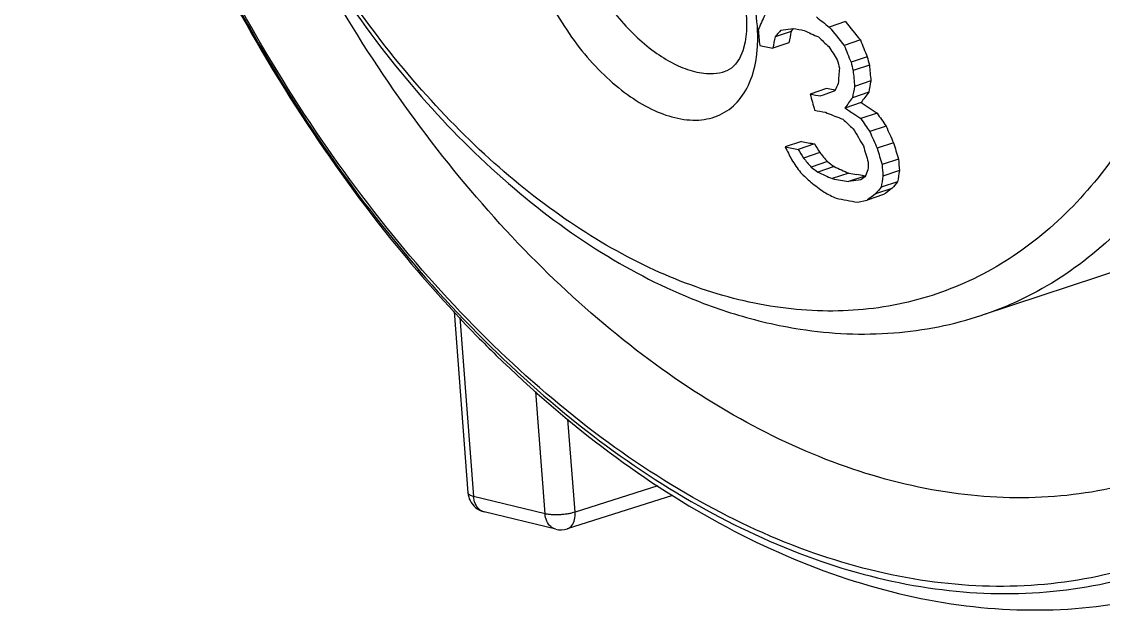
# Model space of a CAD drawing. Header units: millimetres. Extents: x 0 to 420, y 0 to 297.
# Drawn here: x 336.49 to 356.75, y 93.44 to 104.49 of the extents above; entities that cross this region are included whole.
import ezdxf

# ---------------------------------------------------------------- set-up
doc = ezdxf.new("R2010")
doc.units = ezdxf.units.MM
doc.header["$LTSCALE"] = 23.1
doc.layers.get('0').update_dxf_attribs({"linetype": 'CONTINUOUS'})
doc.layers.add('AUSFORMSCHRAEGEN', color=7, linetype='CONTINUOUS')
doc.layers.add('RUNDUNGEN', color=7, linetype='CONTINUOUS')

msp = doc.modelspace()

# ---------------------------------------------------------------- linework, layer by layer
at = {"color": 7, "linetype": 'CONTINUOUS'}
for p, q in [((350.71128, 104.32963), (350.9423, 104.36008)), ((350.90141, 104.30487), (350.94897, 104.35885)), ((351.91662, 104.48841), (351.61481, 104.38723)), ((350.90141, 104.30487), (350.60016, 104.20387)), ((352.19766, 104.14489), (351.89511, 104.04346)), ((350.86046, 104.0932), (350.55892, 103.99211)), ((352.32669, 103.82863), (352.02357, 103.727)), ((352.36619, 103.67514), (352.06279, 103.57343)), ((352.39509, 103.37746), (352.09121, 103.27558)), ((351.56085, 103.23365), (351.25746, 103.13194)), ((351.50243, 103.11148), (351.45879, 103.09514)), ((351.72184, 103.19361), (351.50243, 103.11148)), ((351.59433, 103.22751), (351.56085, 103.23365)), ((351.62785, 103.22137), (351.59433, 103.22751)), ((351.72629, 103.20346), (351.62785, 103.22137)), ((352.35377, 103.16567), (352.0496, 103.06369)), ((352.21143, 102.97215), (351.90707, 102.87011)), ((351.95622, 102.83759), (351.90707, 102.87011)), ((352.51108, 102.77552), (352.2061, 102.67327)), ((351.82941, 102.67497), (351.86873, 102.65932)), ((352.67954, 102.52976), (352.37397, 102.42732)), ((351.09558, 102.24441), (350.7906, 102.14217)), ((351.34154, 102.1965), (351.03635, 102.09419)), ((352.82009, 102.21736), (352.51381, 102.11468)), ((351.43708, 102.03574), (351.13151, 101.93329)), ((352.91104, 101.91441), (352.6041, 101.8115)), ((351.58287, 101.86574), (351.27687, 101.76315)), ((351.70586, 101.77147), (351.39959, 101.66879)), ((352.92886, 101.69637), (352.62148, 101.59331)), ((351.97958, 101.6495), (351.67288, 101.54668)), ((352.28225, 101.59453), (351.97522, 101.4916)), ((352.2058, 101.52189), (351.97522, 101.4916)), ((352.23161, 101.60363), (352.13056, 101.62189)), ((352.28457, 101.57952), (352.2058, 101.52189)), ((352.28225, 101.59453), (352.23161, 101.60363)), ((352.8963, 101.48751), (352.58852, 101.38433)), ((352.78963, 101.36325), (352.48169, 101.26001)), ((352.14573, 101.10588), (352.32501, 101.14505)), ((352.63306, 101.24833), (352.32501, 101.14505))]:
    msp.add_line(p, q, dxfattribs=at)
for centre, radius, start, end in [((381.98507, 90.14728), 34.73104, 155.394192, 155.883449), ((387.94864, 150.62421), 58.80481, 231.5400584, 231.8391175), ((390.54074, 107.90719), 40.41316, 185.066567, 185.491057), ((384.02986, 74.77664), 44.53658, 138.42754, 138.643437), ((362.8888, 169.01635), 65.75068, 259.531563, 259.7097889), ((375.47949, 157.96503), 58.90403, 245.5973348, 245.8874909), ((396.69261, 140.85551), 57.98227, 218.9731222, 219.411432), ((396.53318, 140.70306), 57.46424, 219.065759, 219.5082966), ((384.50286, 97.49101), 34.5609, 168.800088, 169.157756), ((384.39933, 97.71452), 34.14005, 168.869821, 169.231641), ((392.04908, 146.83481), 58.8962, 226.3762567, 226.6320683), ((398.22223, 122.73903), 49.63872, 201.998933, 202.393197), ((362.32478, 165.00322), 62.13527, 258.8536241, 259.0846285), ((398.63227, 134.14124), 55.84586, 212.640736, 212.94408), ((398.43794, 122.75227), 50.16228, 201.898636, 202.288741), ((395.56293, 114.8668), 45.18026, 194.216507, 194.417519), ((395.78285, 114.82183), 45.14388, 194.2271, 194.428271), ((395.58288, 114.87624), 44.64467, 194.327046, 194.530441), ((387.76169, 100.68437), 36.0756, 175.336335, 175.796403), ((391.88616, 107.22268), 39.99022, 185.235731, 185.66441), ((391.71924, 107.34539), 39.52383, 185.328254, 185.761825), ((383.17264, 89.0089), 34.50158, 155.477602, 155.724009), ((385.69362, 96.77243), 33.94729, 168.780567, 169.144759), ((363.10026, 167.35616), 65.30698, 259.5521502, 259.7317075), ((394.16303, 114.78794), 44.46066, 195.198528, 195.606561), ((385.7982, 96.54676), 34.37206, 168.710626, 169.070574), ((383.94004, 79.78201), 39.29997, 143.487053, 143.837287), ((384.00747, 79.38328), 39.7752, 143.461984, 143.808266), ((384.92416, 152.49665), 59.35317, 236.5537831, 236.8997663), ((363.18074, 167.06831), 65.32344, 259.558039, 259.7375845), ((373.98228, 158.30788), 59.88131, 247.9923374, 248.2876868), ((384.90783, 152.67837), 59.74875, 236.5298138, 236.6436889), ((385.01102, 152.83514), 59.93643, 236.6437021, 236.8160721), ((397.97103, 133.75679), 55.01315, 214.2747, 214.585015), ((392.03737, 146.53549), 59.48645, 227.5258916, 227.7819449), ((398.17324, 133.86567), 55.55127, 214.16004, 214.467172), ((396.98065, 122.27345), 48.50157, 204.021112, 204.425789), ((398.0893, 129.53832), 53.38873, 210.451745, 210.85304), ((397.19917, 122.29043), 49.029, 203.899272, 204.29951), ((362.63704, 162.16535), 61.18105, 258.8353346, 259.0698224), ((396.22653, 124.61738), 50.69082, 206.319633, 206.618448), ((397.07662, 129.21775), 53.4359, 210.503482, 210.703916), ((362.8247, 161.80409), 60.7036, 258.8592625, 259.0957761), ((396.86197, 129.14125), 52.89735, 210.622408, 210.824973), ((393.96121, 114.40277), 43.46559, 196.361624, 196.778621), ((394.19753, 114.36315), 43.44603, 196.375064, 196.792245), ((393.99672, 114.41388), 42.94496, 196.499295, 196.921313), ((396.74807, 133.11467), 55.45524, 214.248342, 214.556141), ((395.26719, 139.49207), 57.9536, 220.3972725, 220.618509), ((395.10264, 139.33572), 57.42795, 220.5046061, 220.7280386), ((388.53561, 104.71648), 35.73459, 184.497374, 184.848136), ((387.29473, 148.47743), 58.98737, 232.3668868, 232.5172565), ((387.24409, 148.26162), 58.51752, 232.453069, 232.6048008), ((375.44335, 154.6751), 57.98502, 245.8345655, 246.1306639), ((381.24233, 89.48797), 31.38084, 157.072485, 157.336622), ((385.85591, 100.50348), 33.5371, 177.689779, 177.933367), ((388.68785, 104.5755), 36.18946, 184.380279, 184.726812), ((383.67121, 96.79628), 31.13041, 170.943684, 171.33273), ((391.07976, 145.0224), 58.99631, 227.3078046, 227.5654427), ((387.28556, 148.32577), 59.08864, 232.4479969, 232.7487739), ((375.36423, 154.93646), 58.41018, 245.777452, 246.0710695), ((363.4303, 165.22939), 64.75898, 259.5395582, 259.8114624), ((363.57334, 164.63012), 64.03885, 259.5695001, 259.706824), ((383.77282, 96.57405), 31.55312, 170.846885, 171.231065), ((383.16841, 75.39405), 39.96585, 139.239845, 139.474626), ((377.93511, 153.55353), 58.55866, 243.1849006, 243.4301294), ((383.24161, 74.93556), 40.4864, 139.210997, 139.442964), ((391.4185, 48.57062), 65.41598, 126.1932904, 126.3633995), ((363.54961, 164.90575), 64.81105, 259.5033693, 259.8657207), ((391.5646, 47.82826), 66.19989, 126.1837837, 126.3519745)]:
    msp.add_arc(centre, radius, start, end, dxfattribs=at)
at = {"layer": 'AUSFORMSCHRAEGEN', "color": 7, "linetype": 'CONTINUOUS'}
msp.add_line((363.27629, 101.89362), (354.47569, 98.98719), dxfattribs=at)
at = {"layer": 'RUNDUNGEN', "color": 7, "linetype": 'CONTINUOUS'}
for p, q in [((349.67352, 103.55966), (349.67566, 103.56037)), ((344.59121, 99.05693), (344.85035, 95.66267)), ((348.67937, 95.61304), (346.71005, 94.98459)), ((346.49355, 94.97708), (345.15418, 95.30457))]:
    msp.add_line(p, q, dxfattribs=at)
at = {"layer": 'RUNDUNGEN', "color": 9, "linetype": 'CONTINUOUS'}
for p, q in [((344.69963, 98.94421), (344.95535, 95.59461)), ((346.29461, 95.26715), (346.11968, 97.55851)), ((346.85571, 95.29883), (346.72276, 97.04031)), ((348.40478, 95.79316), (346.85571, 95.29883)), ((346.29461, 95.26715), (344.95535, 95.59461))]:
    msp.add_line(p, q, dxfattribs=at)
at = {"layer": 'RUNDUNGEN', "color": 7, "linetype": 'CONTINUOUS'}
msp.add_lwpolyline([(349.62614, 106.12001), (349.76385, 105.81949), (349.8722, 105.53359), (349.95495, 105.2612), (350.01437, 105.0022), (350.05193, 104.75678), (350.06849, 104.52502), (350.06431, 104.30935), (350.03959, 104.11225), (349.99551, 103.93974), (349.93465, 103.79712), (349.86222, 103.68925), (349.78453, 103.61628), (349.69902, 103.56897), (349.67364, 103.55973)], dxfattribs=at)
for centre, radius, start, end in [((345.25181, 95.69385), 0.40267, 184.440164, 206.430855), ((345.24968, 95.6935), 0.40061, 206.522377, 228.733433), ((345.24846, 95.69187), 0.39858, 228.7105, 256.325486), ((346.58845, 95.36558), 0.39992, 256.274052, 287.716427)]:
    msp.add_arc(centre, radius, start, end, dxfattribs=at)
for points, knots in [([(340.71478, 132.6544), (340.29191, 132.21563), (339.38466, 131.10541), (338.23866, 129.09569), (337.32082, 126.62529), (336.72799, 123.89349), (336.46864, 120.96141), (336.54428, 117.89792), (336.94954, 114.76736), (337.67299, 111.63763), (338.6981, 108.57372), (340.00279, 105.64035), (341.55984, 102.90035), (343.23894, 100.55065), (344.45177, 99.17686), (345.01793, 98.59857)], [0, 0, 0, 0, 0.04905649, 0.11511039, 0.185611, 0.260773, 0.33986617, 0.42242744, 0.50741124, 0.59399455, 0.68106333, 0.76755682, 0.85248558, 0.9347759, 1, 1, 1, 1]), ([(338.91412, 113.85282), (339.04278, 113.15846), (339.3986, 111.62981), (340.17528, 109.3312), (341.24605, 107.01064), (342.53685, 104.86928), (344.01627, 102.96441), (345.64944, 101.3477), (347.39184, 100.06967), (348.82099, 99.35586), (349.64484, 99.07257), (349.83856, 99.01296)], [0, 0, 0, 0, 0.11000497, 0.2442517, 0.37743452, 0.50754289, 0.63309952, 0.7523805, 0.86456841, 0.9684733, 1, 1, 1, 1]), ([(349.83856, 99.01296), (350.24158, 98.88896), (351.22475, 98.65821), (352.8041, 98.58582), (353.94218, 98.81099), (354.47569, 98.98719)], [0, 0, 0, 0, 0.26847067, 0.64157209, 1, 1, 1, 1]), ([(345.01793, 98.59857), (345.13749, 98.47645), (345.9152, 97.6992), (347.41061, 96.40529), (349.6169, 94.98375), (351.87461, 93.99825), (354.13149, 93.47404), (356.33415, 93.42332), (357.74253, 93.70675), (358.4076, 93.92142)], [0, 0, 0, 0, 0.03434684, 0.2209617, 0.39650996, 0.56014865, 0.71394057, 0.85946422, 1, 1, 1, 1])]:
    msp.add_open_spline(points, degree=3, knots=knots, dxfattribs=at)
at = {"layer": 'RUNDUNGEN', "color": 9, "linetype": 'CONTINUOUS'}
for points, knots in [([(340.95028, 132.54927), (340.90247, 132.5048), (340.3235, 131.95572), (339.30756, 130.73295), (338.1549, 128.66284), (337.29238, 126.27942), (336.73533, 123.63516), (336.49475, 120.79067), (336.57437, 117.80416), (336.97181, 114.74531), (337.67854, 111.6766), (338.67769, 108.67033), (339.94868, 105.7879), (341.46149, 103.09711), (343.18531, 100.65291), (345.08022, 98.51218), (347.1083, 96.71894), (349.22446, 95.31489), (351.38738, 94.33106), (353.55027, 93.7941), (355.66713, 93.72287), (357.68386, 94.12636), (358.91243, 94.70084), (359.48541, 95.05328)], [0, 0, 0, 0, 0.00366764, 0.04482555, 0.08899341, 0.13644939, 0.18706337, 0.24076643, 0.29687121, 0.35502001, 0.41421505, 0.47396982, 0.5331881, 0.59138049, 0.64755181, 0.70133772, 0.7520472, 0.79960783, 0.8438578, 0.8852385, 0.92432494, 0.96218938, 1, 1, 1, 1]), ([(345.08535, 98.66354), (344.4157, 99.33464), (343.13288, 100.79233), (341.42932, 103.2209), (339.93494, 105.89294), (338.68162, 108.75102), (337.69711, 111.73161), (337.00283, 114.76977), (336.61406, 117.79879), (336.53947, 120.75236), (336.78106, 123.5665), (337.33444, 126.18006), (338.18933, 128.53682), (339.33074, 130.58543), (340.37737, 131.84517), (341.00283, 132.42735), (341.09762, 132.5122)], [0, 0, 0, 0, 0.0764422, 0.15632197, 0.23890427, 0.3230546, 0.40773948, 0.49179456, 0.5741214, 0.65373089, 0.72972679, 0.80149839, 0.86866548, 0.93126045, 0.98976421, 1, 1, 1, 1]), ([(358.38259, 128.12595), (358.43921, 128.05585), (359.11564, 127.20945), (360.33025, 125.48136), (361.82972, 122.80426), (363.08714, 119.94001), (364.07409, 116.95389), (364.76997, 113.90871), (365.15873, 110.87505), (365.23226, 107.91566), (364.98864, 105.09875), (364.43207, 102.48207), (363.57361, 100.12489), (362.42798, 98.0767), (361.01638, 96.38579), (359.36515, 95.09505), (357.51196, 94.24279), (355.50673, 93.85502), (353.40406, 93.93849), (351.25753, 94.48359), (349.11275, 95.47112), (347.01571, 96.87433), (345.71752, 98.03), (345.08535, 98.66354)], [0, 0, 0, 0, 0.00517986, 0.06228181, 0.1213013, 0.18140322, 0.24196263, 0.30195571, 0.36082808, 0.41761655, 0.47193415, 0.5231136, 0.5710782, 0.61571292, 0.65745457, 0.69696332, 0.73528879, 0.77369644, 0.81336105, 0.85536985, 0.90028966, 0.94854673, 1, 1, 1, 1]), ([(350.4823, 128.06667), (351.08236, 127.75553), (352.26933, 126.99408), (353.90591, 125.55083), (355.42521, 123.80219), (356.7879, 121.79417), (357.95922, 119.57895), (358.90868, 117.21442), (359.61152, 114.76241), (360.04933, 112.28702), (360.21056, 109.85281), (360.09066, 107.52296), (359.69194, 105.35753), (359.02285, 103.41203), (358.09712, 101.7369), (356.93334, 100.3783), (355.69252, 99.47772), (354.83292, 99.10552), (354.47563, 98.98737)], [0, 0, 0, 0, 0.05862267, 0.12164074, 0.18866646, 0.25898682, 0.33165669, 0.40557884, 0.47958127, 0.55248797, 0.62318815, 0.69071092, 0.75430632, 0.81353645, 0.86837859, 0.91932703, 0.96745324, 1, 1, 1, 1]), ([(349.66683, 127.29537), (349.93505, 127.15957), (350.49709, 126.84361), (351.35641, 126.26136), (352.28434, 125.5106), (353.28253, 124.54896), (354.34516, 123.32432), (355.44289, 121.79195), (356.50846, 119.95158), (357.4526, 117.87057), (358.20582, 115.65095), (358.73342, 113.38189), (359.02235, 111.12132), (359.06599, 108.92033), (358.8629, 106.8316), (358.41698, 104.90458), (357.73678, 103.18409), (356.83534, 101.71213), (355.72909, 100.52609), (354.44204, 99.66222), (353.00725, 99.15024), (351.47007, 99.00696), (350.43758, 99.15282), (349.92408, 99.27837)], [0, 0, 0, 0, 0.02439746, 0.05225479, 0.08414224, 0.12114265, 0.16459321, 0.21554118, 0.27388366, 0.33688937, 0.40067978, 0.46379222, 0.52562998, 0.58528982, 0.64207322, 0.69550719, 0.74528935, 0.79157289, 0.83477377, 0.87589963, 0.91616603, 0.95710077, 1, 1, 1, 1]), ([(349.92408, 99.27837), (349.38109, 99.41114), (348.28141, 99.80607), (346.70923, 100.70806), (345.19117, 101.91605), (343.76226, 103.40059), (342.45395, 105.12753), (341.29724, 107.05563), (340.31847, 109.1409), (339.54134, 111.33328), (339.14603, 112.92867), (338.98591, 113.77681), (338.97003, 113.86368)], [0, 0, 0, 0, 0.08764561, 0.18189377, 0.28304178, 0.3908006, 0.50414146, 0.62203023, 0.74270534, 0.86472951, 0.98615914, 1, 1, 1, 1]), ([(357.78478, 95.99041), (357.74318, 95.97625), (357.11115, 95.76702), (355.81779, 95.51691), (353.86376, 95.59448), (351.86896, 96.10104), (349.87578, 97.01877), (347.92698, 98.32279), (346.0611, 99.98382), (344.31861, 101.96383), (342.73547, 104.22074), (341.52422, 106.38653), (340.8723, 107.80232), (340.63516, 108.36048)], [0, 0, 0, 0, 0.0057105, 0.08651923, 0.1699726, 0.25835807, 0.35286824, 0.45439992, 0.56265631, 0.67733007, 0.79716065, 0.92104538, 1, 1, 1, 1]), ([(345.85627, 107.27519), (345.83252, 107.1145), (345.81781, 106.76186), (345.88633, 106.20807), (346.04533, 105.61954), (346.28712, 105.02895), (346.59973, 104.46265), (346.9695, 103.94293), (347.38099, 103.48951), (347.81788, 103.11907), (348.26321, 102.8449), (348.57366, 102.72611), (348.72435, 102.68927)], [0, 0, 0, 0, 0.08427451, 0.18192379, 0.28847479, 0.39961481, 0.51223129, 0.62334217, 0.72979243, 0.82910256, 0.91951723, 1, 1, 1, 1]), ([(346.69273, 107.15971), (346.67894, 107.03318), (346.67845, 106.7554), (346.74985, 106.32057), (346.89366, 105.85828), (347.10272, 105.3943), (347.36674, 104.94936), (347.6742, 104.54095), (348.01229, 104.18454), (348.3676, 103.89317), (348.7263, 103.67728), (348.97471, 103.58305), (349.09491, 103.55366)], [0, 0, 0, 0, 0.08279639, 0.17950369, 0.28565417, 0.39682395, 0.50981259, 0.62152422, 0.72867582, 0.82864449, 0.91950256, 1, 1, 1, 1]), ([(350.26903, 104.40723), (350.25417, 104.62158), (350.18122, 105.06464), (349.97189, 105.71612), (349.77054, 106.13973), (349.65711, 106.34556)], [0, 0, 0, 0, 0.31451215, 0.6554685, 1, 1, 1, 1]), ([(348.72435, 102.68927), (348.86982, 102.6537), (349.15826, 102.61908), (349.57726, 102.71524), (349.92043, 102.9701), (350.15565, 103.36046), (350.25331, 103.75843), (350.27327, 104.01794), (350.27577, 104.11074)], [0, 0, 0, 0, 0.18152743, 0.34616379, 0.50872891, 0.68532038, 0.88765083, 1, 1, 1, 1]), ([(349.09491, 103.55366), (349.20992, 103.52555), (349.40611, 103.50115), (349.6009, 103.53571), (349.67351, 103.55968)], [0, 0, 0, 0, 0.60874668, 1, 1, 1, 1]), ([(344.95535, 95.59461), (344.94221, 95.59783), (344.91754, 95.60494), (344.8849, 95.61935), (344.86022, 95.63698), (344.85106, 95.65422), (344.85037, 95.66238), (344.85035, 95.66266)], [0, 0, 0, 0, 0.30900808, 0.58522038, 0.81185745, 0.99371415, 1, 1, 1, 1]), ([(345.15418, 95.30458), (345.11938, 95.31318), (345.04846, 95.3526), (344.97826, 95.45975), (344.9589, 95.54811), (344.95535, 95.59461)], [0, 0, 0, 0, 0.28580198, 0.62464655, 1, 1, 1, 1]), ([(346.85571, 95.29883), (346.83828, 95.29306), (346.79983, 95.28207), (346.73698, 95.26843), (346.66571, 95.25731), (346.58863, 95.24969), (346.50925, 95.24637), (346.43166, 95.24785), (346.36008, 95.25421), (346.31518, 95.26212), (346.29461, 95.26715)], [0, 0, 0, 0, 0.09705644, 0.21120284, 0.33972813, 0.47815834, 0.62044249, 0.75949239, 0.88810651, 1, 1, 1, 1]), ([(346.49345, 94.97712), (346.45864, 94.98571), (346.38772, 95.02514), (346.31752, 95.13229), (346.29816, 95.22065), (346.29461, 95.26715)], [0, 0, 0, 0, 0.28580202, 0.62464663, 1, 1, 1, 1]), ([(346.71014, 94.98464), (346.71201, 94.98523), (346.74646, 94.99684), (346.80901, 95.04849), (346.85437, 95.16425), (346.85894, 95.25234), (346.85571, 95.29883)], [0, 0, 0, 0, 0.01579773, 0.29272295, 0.62119073, 1, 1, 1, 1])]:
    msp.add_open_spline(points, degree=3, knots=knots, dxfattribs=at)
msp.add_open_spline([(350.27577, 104.11074), (350.27844, 104.20959), (350.27587, 104.30859), (350.26903, 104.40723)], degree=3, dxfattribs=at)

doc.saveas('drawing.dxf')
